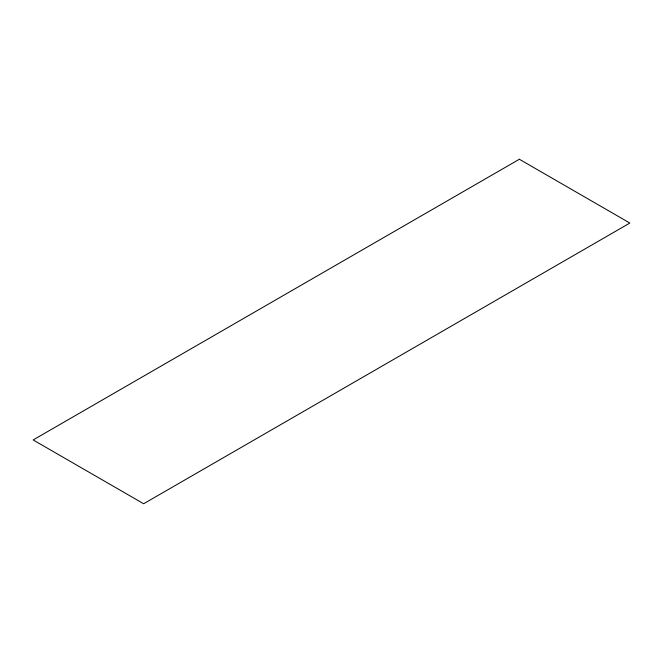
<?xml version="1.0" encoding="UTF-8"?>
<svg xmlns="http://www.w3.org/2000/svg" width="663" height="663" viewBox="0 0 663 663"><rect width="100%" height="100%" fill="white"/><g stroke="black" fill="none" stroke-linecap="round" stroke-linejoin="round"><path stroke-width="0.99" d="M519.353 159.253L33.15 439.95L143.647 503.747L629.85 223.05L519.353 159.253"/></g></svg>
